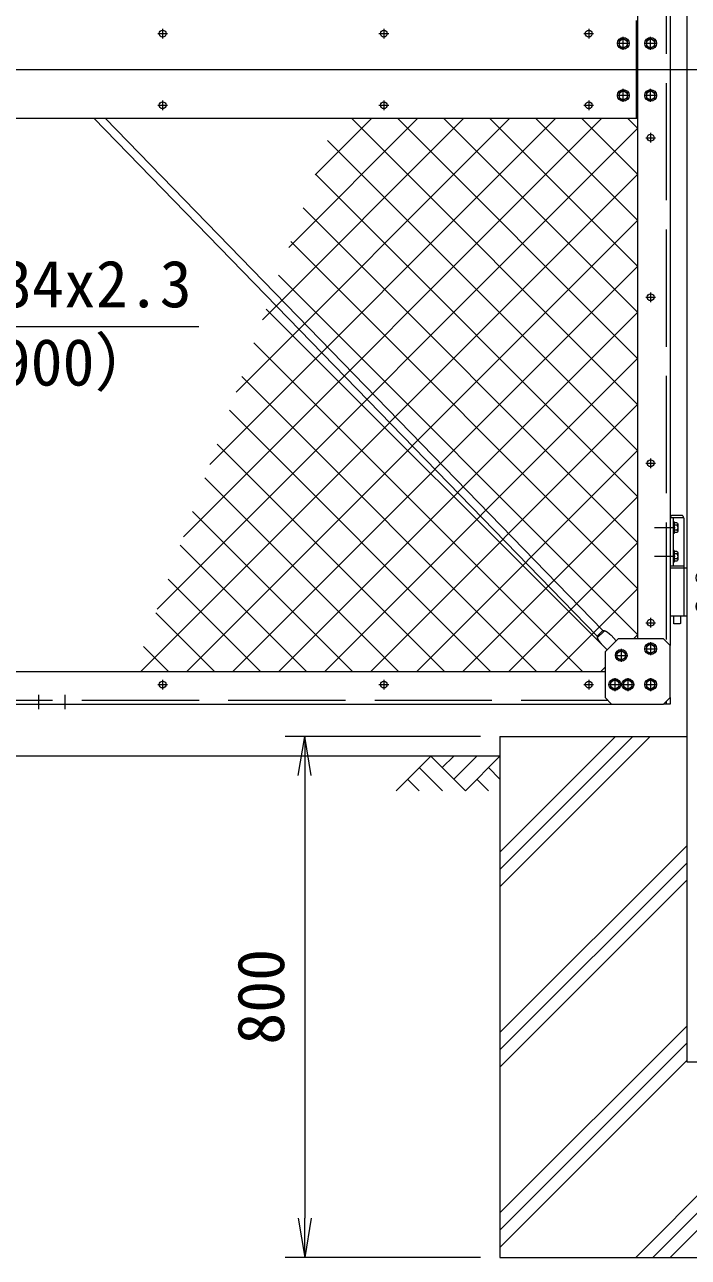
# Model space of a CAD drawing. Units: millimetres, scale not verified. Extents: x -6300 to 6300, y -4455 to 4455.
# Drawn here: x -1130 to -110, y -1195 to 698 of the extents above; entities that cross this region are included whole.
import ezdxf
from ezdxf.enums import TextEntityAlignment as Align

# ---------------------------------------------------------------- set-up
doc = ezdxf.new("R2010")
doc.units = ezdxf.units.MM
doc.header["$LTSCALE"] = 30
doc.linetypes.add('DASHED', pattern=[7.5, 6, -1.5])
doc.linetypes.add('USER1', pattern=[50.8, 31.75, -6.35, 6.35, -6.35])
for name, color, linetype, lineweight in [('0-0_D-STR1', 1, 'Continuous', 18), ('0-1_D-BMK', 2, 'USER1', 13), ('0-2_D-STR4', 7, 'Continuous', 9), ('0-3_D-BGD', 7, 'Continuous', 9), ('0-4_D-DCR-HCH', 7, 'Continuous', 9), ('0-5_D-STR-DIM', 7, 'Continuous', 9), ('0-6_0', 7, 'Continuous', 9), ('0-7_D-STR3', 3, 'Continuous', 13), ('0-8_D-STR2', 7, 'Continuous', 9), ('0-9_D-STR-TXT', 7, 'Continuous', 9)]:
    doc.layers.add(name, color=color, linetype=linetype, lineweight=lineweight)
doc.styles.add('ＭＳ ゴシック', font='')
doc.styles.get('ＭＳ ゴシック').set_extended_font_data('MS Gothic')

# ---------------------------------------------------------------- blocks, each defined once
blk = doc.blocks.new('_Open')
at = {"layer": '0-6_0'}
blk.add_line((-30, 5), (0, 0), dxfattribs=at)
blk.add_lwpolyline([(-30, -5), (0, 0), (-30, 0)], dxfattribs=at)
blk = doc.blocks.new('U64')
at = {"layer": '0-1_D-BMK'}
for p, q in [((300, 0), (-300, 0)), ((0, -300), (0, 300))]:
    blk.add_line(p, q, dxfattribs=at)
at = {"layer": '0-7_D-STR3'}
blk.add_lwpolyline([(194.9, 112.5), (0, 225), (-194.9, 112.5), (-194.9, -112.5), (0, -225), (194.9, -112.5)], close=True, dxfattribs=at)
for radius in [270, 194.9]:
    blk.add_circle((0, 0), radius, dxfattribs=at)
blk = doc.blocks.new('U67')
at = {"layer": '0-7_D-STR3'}
blk.add_line((2700, -2400), (2100, -3000), dxfattribs=at)
blk.add_lwpolyline([(2700, -2400), (2700, -300), (2400, 0), (0, 0), (-300, -300), (-300, -2700), (0, -3000), (2100, -3000)], dxfattribs=at)
at = {"layer": '0-5_D-STR-DIM'}
for p in [(600, -900), (1650.1, -900), (2250.1, -900), (600, -2550), (1956.2, -2243.8)]:
    blk.add_blockref('U64', p, dxfattribs=at)
blk = doc.blocks.new('U69')
at = {"layer": '0-1_D-BMK'}
for p, q in [((721.6, -450), (-409.6, -450)), ((721.6, -1770), (-409.6, -1770))]:
    blk.add_line(p, q, dxfattribs=at)
at = {"layer": '0-7_D-STR3'}
for p, q in [((-630, 0), (0, 0)), ((-630, 0), (-630, -4530)), ((-75, 120), (-555, 120)), ((-555, 0), (-75, 0)), ((-135, 0), (-135, -2220)), ((0, 0), (0, -4530)), ((-348, -281.1), (-348, -618.9)), ((-315.6, -225), (-183, -225)), ((-315.6, -337.2), (-183, -337.2)), ((-315.6, -562.8), (-183, -562.8)), ((-183, -180), (-135, -180)), ((-183, -225), (-183, -675)), ((-135, -180), (-135, -720)), ((-315.6, -675), (-183, -675)), ((-348, -1601.1), (-348, -1938.9)), ((-315.6, -1545), (-183, -1545)), ((-315.6, -1657.2), (-183, -1657.2)), ((-183, -1500), (-135, -1500)), ((-183, -1545), (-183, -1995)), ((-135, -1500), (-135, -2040)), ((-630, -2220), (0, -2220)), ((-315.6, -1882.8), (-183, -1882.8)), ((-315.6, -1995), (-183, -1995)), ((-1455, -2535), (-1650, -2647.2)), ((-1650, -2647.2), (-1650, -2872.8)), ((-1455, -2535), (-1260, -2647.2)), ((-1260, -2647.2), (-1260, -2872.8)), ((-780, -2310), (-630, -2310)), ((-630, -2310), (0, -2310)), ((-1455, -2985), (-1650, -2872.8)), ((-1455, -2985), (-1260, -2872.8)), ((-1455, -3855), (-1650, -3967.2)), ((-1650, -4192.8), (-1650, -3967.2)), ((-1455, -3855), (-1260, -3967.2)), ((-1260, -4192.8), (-1260, -3967.2)), ((-1455, -4305), (-1650, -4192.8)), ((-1455, -4305), (-1260, -4192.8)), ((-780, -4530), (-630, -4530)), ((-630, -4530), (0, -4530)), ((-475.5, -4530), (-475.5, -4860)), ((-154.5, -4530), (-154.5, -4860)), ((-475.5, -4860), (-445.5, -4890)), ((-445.5, -4890), (-184.5, -4890)), ((-184.5, -4890), (-154.5, -4860))]:
    blk.add_line(p, q, dxfattribs=at)
for points in [[(-183, -180), (-183, -720), (-135, -720)], [(-183, -1500), (-183, -2040), (-135, -2040)]]:
    blk.add_lwpolyline(points, dxfattribs=at)
for centre, radius in [((-1455, -2760), 270), ((-1455, -2760), 195), ((-1455, -4080), 270), ((-1455, -4080), 195)]:
    blk.add_circle(centre, radius, dxfattribs=at)
for centre, radius, start, end in [((-537.5, 60), 62.5, 106.2602, 253.7398), ((-92.5, 60), 62.5, 286.2602, 73.7398), ((-283.2, -281.1), 64.8, 120, 240), ((-135.6, -450), 212.4, 147.93138, 212.06862), ((-283.2, -618.9), 64.8, 120, 240), ((-283.2, -1601.1), 64.8, 120, 240), ((-135.6, -1770), 212.4, 147.93138, 212.06862), ((-283.2, -1938.9), 64.8, 120, 240)]:
    blk.add_arc(centre, radius, start, end, dxfattribs=at)

msp = doc.modelspace()

# ---------------------------------------------------------------- linework, layer by layer
at = {"layer": '0-0_D-STR1'}
for p, q in [((-188.01, 1504.73), (-188.01, -245.27)), ((-138.01, 1514.73), (-138.01, -255.27)), ((-190.01, 704.73), (-190.01, 554.73)), ((-1988.01, 554.73), (-188.01, 554.73)), ((-1938.01, -295.27), (-238.01, -295.27)), ((-138.01, -335.27), (-138.01, -345.27)), ((-1948.01, -345.27), (-228.01, -345.27)), ((-138.01, -345.27), (-148.01, -345.27))]:
    msp.add_line(p, q, dxfattribs=at)
at = {"layer": '0-0_D-STR1', "linetype": 'DASHED'}
for p, q in [((-144.01, 1508.73), (-144.01, -249.27)), ((-1942.01, -339.27), (-234.01, -339.27)), ((-144.01, -341.27), (-144.01, -345.27))]:
    msp.add_line(p, q, dxfattribs=at)
at = {"layer": '0-0_D-STR1'}
msp.add_lwpolyline([(12.99, -895.27), (-112.01, -895.27), (-112.01, 2028.73)], dxfattribs=at)
at = {"layer": '0-1_D-BMK'}
for p, q in [((-925.45, 684.73), (-910.57, 684.73)), ((-918.01, 692.17), (-918.01, 677.29)), ((-585.45, 684.73), (-570.57, 684.73)), ((-578.01, 692.17), (-578.01, 677.29)), ((-270.45, 684.73), (-255.57, 684.73)), ((-263.01, 692.17), (-263.01, 677.29)), ((-925.45, 574.73), (-910.57, 574.73)), ((-918.01, 582.17), (-918.01, 567.29)), ((-585.45, 574.73), (-570.57, 574.73)), ((-578.01, 582.17), (-578.01, 567.29)), ((-270.45, 574.73), (-255.57, 574.73)), ((-263.01, 582.17), (-263.01, 567.29)), ((-168.01, 532.17), (-168.01, 517.29)), ((-175.45, 524.73), (-160.57, 524.73)), ((-168.01, 287.17), (-168.01, 272.29)), ((-175.45, 279.73), (-160.57, 279.73)), ((-175.45, 24.73), (-160.57, 24.73)), ((-168.01, 32.17), (-168.01, 17.29)), ((-175.45, -220.27), (-160.57, -220.27)), ((-168.01, -212.83), (-168.01, -227.71)), ((-925.45, -315.27), (-910.57, -315.27)), ((-918.01, -307.83), (-918.01, -322.71)), ((-585.45, -315.27), (-570.57, -315.27)), ((-578.01, -307.83), (-578.01, -322.71)), ((-270.45, -315.27), (-255.57, -315.27)), ((-263.01, -307.83), (-263.01, -322.71)), ((-1108.01, -353.27), (-1108.01, -331.27)), ((-1068.01, -353.27), (-1068.01, -331.27))]:
    msp.add_line(p, q, dxfattribs=at)
at = {"layer": '0-2_D-STR4'}
for p, q in [((-399.51, -395.27), (-399.51, -1195.27)), ((-399.51, -395.27), (-112.01, -395.27)), ((-399.51, -1195.27), (300.49, -1195.27))]:
    msp.add_line(p, q, dxfattribs=at)
at = {"layer": '0-3_D-BGD'}
msp.add_line((-399.51, -425.27), (-1993.51, -425.27), dxfattribs=at)
at = {"layer": '0-4_D-DCR-HCH'}
for p, q in [((-399.51, -626.06), (-168.71, -395.27)), ((-399.51, -599.54), (-195.23, -395.27)), ((-399.51, -573.03), (-221.75, -395.27)), ((-505.93, -425.27), (-559.14, -478.48)), ((-505.93, -425.27), (-452.72, -478.48)), ((-488.19, -443), (-470.45, -425.27)), ((-470.45, -460.74), (-434.98, -425.27)), ((-452.72, -478.48), (-399.51, -425.27)), ((-523.67, -443), (-488.03, -478.48)), ((-417.24, -443), (-399.51, -460.66)), ((-541.4, -460.74), (-523.59, -478.48)), ((-434.98, -460.74), (-417.16, -478.48)), ((-399.51, -849.95), (-112.01, -562.45)), ((-399.51, -876.47), (-112.01, -588.97)), ((-399.51, -902.98), (-112.01, -615.48)), ((-190.97, -1195.27), (300.49, -703.8)), ((-164.46, -1195.27), (300.49, -730.32)), ((-137.94, -1195.27), (300.49, -756.83)), ((-399.51, -1126.87), (-112.01, -839.37)), ((-399.51, -1153.39), (-112.01, -865.89)), ((-399.51, -1179.91), (-112.01, -892.41))]:
    msp.add_line(p, q, dxfattribs=at)
at = {"layer": '0-5_D-STR-DIM'}
for p, q in [((-1585.25, 629.73), (542.99, 629.73)), ((-1585.25, 629.73), (542.99, 629.73)), ((-429.51, -395.27), (-729.51, -395.27)), ((-699.51, -455.27), (-699.51, -1135.27)), ((-429.51, -1195.27), (-729.51, -1195.27))]:
    msp.add_line(p, q, dxfattribs=at)
at = {"layer": '0-7_D-STR3'}
for p, q in [((-1023.94, 554.73), (-250.32, -240.99)), ((-1006.23, 554.73), (-241.21, -232.14)), ((-241.21, -232.14), (-250.32, -240.99)), ((-238.77, -232.56), (-249.97, -243.45)), ((-220.72, -247.98), (-228.84, -239.63)), ((-234.87, -262.13), (-243.18, -253.58))]:
    msp.add_line(p, q, dxfattribs=at)
for points in [[(-250.32, -240.99), (-250.29, -241.24), (-250.26, -241.48), (-250.23, -241.73), (-250.2, -241.97), (-250.17, -242.22), (-250.14, -242.46), (-250.11, -242.71), (-250.07, -242.95), (-250.02, -243.19), (-249.98, -243.43), (-249.92, -243.67), (-249.87, -243.91), (-249.8, -244.14), (-249.73, -244.38), (-249.65, -244.6), (-249.56, -244.83), (-249.47, -245.06), (-249.37, -245.28), (-249.26, -245.5), (-249.15, -245.72), (-249.04, -245.94), (-248.92, -246.15), (-248.79, -246.36), (-248.66, -246.58), (-248.53, -246.79), (-248.4, -246.99), (-248.26, -247.2), (-248.12, -247.41), (-247.97, -247.61), (-247.83, -247.81), (-247.68, -248.02), (-247.53, -248.22), (-247.38, -248.42), (-247.22, -248.62), (-247.07, -248.81), (-246.92, -249.01), (-246.77, -249.21), (-246.61, -249.41), (-246.46, -249.6)], [(-241.21, -232.14), (-240.97, -232.18), (-240.73, -232.21), (-240.48, -232.25), (-240.24, -232.29), (-239.99, -232.32), (-239.75, -232.36), (-239.51, -232.4), (-239.26, -232.45), (-239.02, -232.5), (-238.78, -232.55), (-238.55, -232.61), (-238.31, -232.68), (-238.08, -232.75), (-237.85, -232.83), (-237.62, -232.92), (-237.4, -233.01), (-237.18, -233.11), (-236.96, -233.22), (-236.74, -233.33), (-236.52, -233.44), (-236.31, -233.56), (-236.1, -233.69), (-235.89, -233.82), (-235.68, -233.95), (-235.48, -234.09), (-235.27, -234.23), (-235.07, -234.38), (-234.87, -234.52), (-234.67, -234.67), (-234.47, -234.83), (-234.27, -234.98), (-234.07, -235.14), (-233.88, -235.29), (-233.68, -235.45), (-233.49, -235.61), (-233.3, -235.77), (-233.1, -235.93), (-232.91, -236.09), (-232.72, -236.24)], [(-232.72, -236.24), (-232.53, -236.4), (-232.34, -236.56), (-232.15, -236.72), (-231.96, -236.88), (-231.77, -237.04), (-231.58, -237.2), (-231.4, -237.36), (-231.21, -237.52), (-231.02, -237.68), (-230.84, -237.84), (-230.65, -238), (-230.47, -238.16), (-230.28, -238.32), (-230.1, -238.48), (-229.92, -238.64), (-229.74, -238.81), (-229.56, -238.97), (-229.38, -239.14), (-229.2, -239.3), (-229.02, -239.47), (-228.84, -239.63)], [(-246.46, -249.6), (-246.31, -249.8), (-246.15, -249.99), (-246, -250.19), (-245.85, -250.38), (-245.69, -250.57), (-245.54, -250.76), (-245.38, -250.96), (-245.23, -251.15), (-245.07, -251.34), (-244.92, -251.53), (-244.76, -251.72), (-244.61, -251.91), (-244.45, -252.09), (-244.3, -252.28), (-244.14, -252.47), (-243.98, -252.65), (-243.82, -252.84), (-243.66, -253.02), (-243.5, -253.21), (-243.34, -253.39), (-243.18, -253.58)]]:
    msp.add_lwpolyline(points, dxfattribs=at)
for centre in [(-918.01, 684.73), (-578.01, 684.73), (-263.01, 684.73), (-918.01, 574.73), (-578.01, 574.73), (-263.01, 574.73), (-168.01, 524.73), (-168.01, 279.73), (-168.01, 24.73), (-168.01, -220.27), (-918.01, -315.27), (-578.01, -315.27), (-263.01, -315.27)]:
    msp.add_circle(centre, 5.25, dxfattribs=at)
at = {"layer": '0-8_D-STR2'}
for p, q in [((-886.04, -88.35), (-242.96, 554.73)), ((-845.57, 22.82), (-313.67, 554.73)), ((-805.11, 134), (-384.38, 554.73)), ((-764.65, 245.18), (-455.09, 554.73)), ((-724.18, 356.35), (-525.8, 554.73)), ((-683.72, 467.53), (-596.51, 554.73)), ((-188.01, 115.09), (-627.65, 554.73)), ((-188.01, 185.8), (-556.94, 554.73)), ((-188.01, 256.51), (-486.23, 554.73)), ((-188.01, 327.22), (-415.52, 554.73)), ((-188.01, 397.93), (-344.81, 554.73)), ((-188.01, 468.64), (-274.1, 554.73)), ((-188.01, 539.35), (-203.39, 554.73)), ((-926.5, -199.53), (-188.01, 538.97)), ((-188.01, 44.38), (-664.35, 520.72)), ((-951.53, -295.27), (-188.01, 468.26)), ((-188.01, -26.33), (-683.22, 468.88)), ((-188.01, -97.05), (-702.09, 417.04)), ((-880.82, -295.27), (-188.01, 397.55)), ((-188.01, -167.76), (-720.96, 365.2)), ((-810.11, -295.27), (-188.01, 326.84)), ((-188.01, -238.47), (-739.83, 313.36)), ((-234.96, -262.22), (-758.7, 261.52)), ((-739.4, -295.27), (-188.01, 256.13)), ((-272.63, -295.27), (-777.57, 209.67)), ((-668.69, -295.27), (-188.01, 185.42)), ((-343.34, -295.27), (-796.44, 157.83)), ((-597.98, -295.27), (-188.01, 114.71)), ((-414.05, -295.27), (-815.3, 105.99)), ((-484.76, -295.27), (-834.17, 54.15)), ((-527.27, -295.27), (-188.01, 44)), ((-555.47, -295.27), (-853.04, 2.31)), ((-456.56, -295.27), (-188.01, -26.71)), ((-626.18, -295.27), (-871.91, -49.54)), ((-696.89, -295.27), (-890.78, -101.38)), ((-385.85, -295.27), (-188.01, -97.42)), ((-767.6, -295.27), (-909.65, -153.22)), ((-315.14, -295.27), (-188.01, -168.13)), ((-838.31, -295.27), (-928.52, -205.06)), ((-194.43, -245.27), (-188.01, -238.84)), ((-909.02, -295.27), (-947.39, -256.9)), ((-244.43, -295.27), (-238.01, -288.84))]:
    msp.add_line(p, q, dxfattribs=at)
at = {"layer": '0-9_D-STR-TXT'}
msp.add_lwpolyline([(-862.4, 234.17), (-1711.94, 234.17), (-2048.17, 611.24)], dxfattribs=at)

# ---------------------------------------------------------------- block references
at = {"layer": '0-5_D-STR-DIM', "yscale": 0.03333333}
for name, p, xscale in [('U64', (-210.01, 669.73), 0.03333333), ('U64', (-168.01, 669.73), 0.03333333), ('U64', (-210.01, 589.73), 0.03333333), ('U64', (-168.01, 589.73), 0.03333333), ('U69', (-138.01, -59.27), -0.03333333)]:
    msp.add_blockref(name, p, dxfattribs=dict(at, xscale=xscale))
at = {"layer": '0-5_D-STR-DIM'}
for name, p, xscale, yscale, rotation in [('U67', (-148.01, -345.27), 0.03333333, 0.03333333, 180), ('_Open', (-699.51, -395.27), 2, 2, 90), ('_Open', (-699.51, -1195.27), 2, 2, 270)]:
    msp.add_blockref(name, p, dxfattribs=dict(at, xscale=xscale, yscale=yscale, rotation=rotation))

# ---------------------------------------------------------------- texts
at = {"layer": '0-5_D-STR-DIM', "style": 'ＭＳ ゴシック'}
msp.add_text('800', height=72.14, rotation=90, dxfattribs=at).set_placement((-709.63, -868.58), align=Align.BOTTOM_LEFT)
at = {"layer": '0-9_D-STR-TXT', "style": 'ＭＳ ゴシック'}
for s, p in [('カンヌキ φ34x2.3', (-1685.12, 242.55)), ('（L=900）', (-1366.43, 122.27))]:
    msp.add_text(s, height=72.14, dxfattribs=at).set_placement(p, align=Align.BOTTOM_LEFT)

doc.saveas('drawing.dxf')
